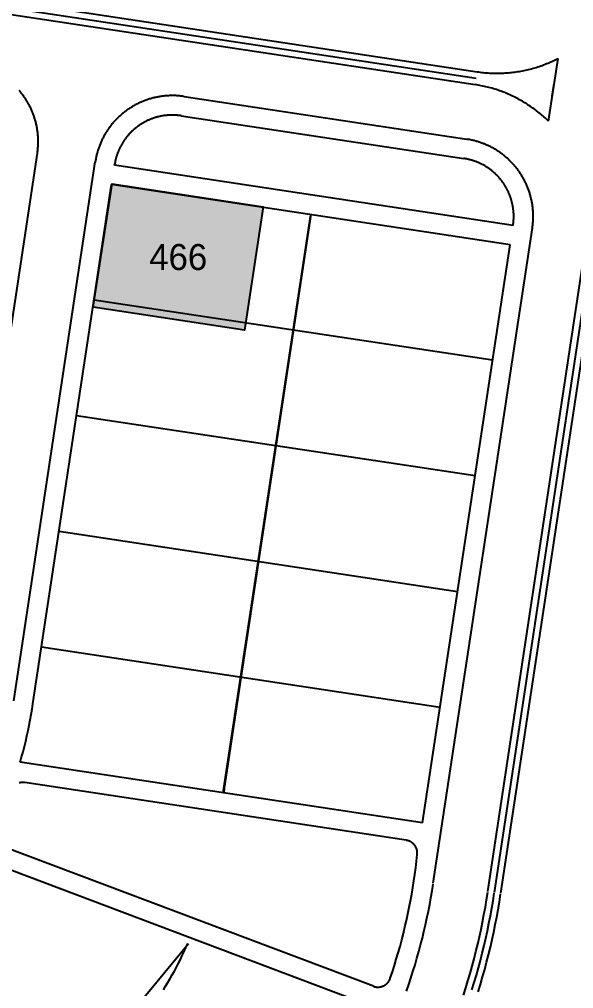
# Model space of a CAD drawing. Header units: metres. Extents: x 680594 to 684853, y 828874 to 830078.
# Drawn here: x 680891.5 to 680976.8, y 829728.7 to 829877.8 of the extents above; entities that cross this region are included whole.
import ezdxf
from ezdxf.enums import TextEntityAlignment as Align

# ---------------------------------------------------------------- set-up
doc = ezdxf.new("R2010")
doc.units = ezdxf.units.M
for name, color, linetype in [('PLOT_LINES', 7, 'Continuous'), ('PLOT_NUMBERS', 7, 'Continuous'), ('SELECTED_PLOTS', 3, 'Continuous')]:
    doc.layers.add(name, color=color, linetype=linetype)

msp = doc.modelspace()

# ---------------------------------------------------------------- hatches: boundary and pattern name
at = {"layer": 'SELECTED_PLOTS'}
h = msp.add_hatch(color=3, dxfattribs=at)
h.dxf.hatch_style = 1
h.paths.add_polyline_path([(680902.89, 829833.54), (680905.8, 829852.5), (680929.02, 829848.97), (680926.15, 829830.02)])

# ---------------------------------------------------------------- linework, layer by layer
at = {"layer": 'PLOT_LINES'}
for points in [[(680964.59, 829743.51), (681005.46, 830013.88)], [(680963.6, 829743.66), (681002.4, 830000.3)], [(680965.57, 829743.36), (681004.38, 830000)], [(680658.51, 829915.64), (680961.93, 829869.77)], [(680658.22, 829913.66), (680961.63, 829867.79)], [(680673.2, 829912.41), (680961.78, 829868.78)], [(680961.93, 829869.77), (680962.17, 829869.73), (680962.41, 829869.7), (680962.65, 829869.67), (680962.89, 829869.65), (680963.13, 829869.62), (680963.37, 829869.6), (680963.61, 829869.58), (680963.85, 829869.57), (680964.1, 829869.56), (680964.34, 829869.55), (680964.58, 829869.54), (680964.82, 829869.54), (680965.06, 829869.54), (680965.31, 829869.54), (680965.55, 829869.54), (680965.79, 829869.55), (680966.03, 829869.56), (680966.27, 829869.58), (680966.51, 829869.59), (680966.75, 829869.61), (680967, 829869.64), (680967.24, 829869.66), (680967.48, 829869.69), (680967.72, 829869.72), (680967.96, 829869.75), (680968.19, 829869.79), (680968.43, 829869.83), (680968.67, 829869.87), (680968.91, 829869.91), (680969.15, 829869.96), (680969.38, 829870.01), (680969.62, 829870.07), (680969.85, 829870.12), (680970.09, 829870.18), (680970.32, 829870.24), (680970.56, 829870.31), (680970.79, 829870.37), (680971.02, 829870.44), (680971.25, 829870.51), (680971.48, 829870.59), (680971.71, 829870.67), (680971.94, 829870.75), (680972.16, 829870.83), (680972.39, 829870.92), (680972.62, 829871.01), (680972.84, 829871.1), (680973.06, 829871.19), (680973.28, 829871.29), (680973.51, 829871.39), (680973.72, 829871.49), (680973.94, 829871.59), (680974.16, 829871.7), (680974.38, 829871.81)], [(680972.92, 829862.16), (680974.38, 829871.81)], [(680894.3, 829857.24), (680894.32, 829857.38), (680894.34, 829857.51), (680894.35, 829857.65), (680894.37, 829857.79), (680894.38, 829857.93), (680894.39, 829858.07), (680894.4, 829858.21), (680894.41, 829858.35), (680894.42, 829858.49), (680894.43, 829858.63), (680894.43, 829858.77), (680894.43, 829858.91), (680894.43, 829859.05), (680894.43, 829859.19), (680894.43, 829859.33), (680894.42, 829859.46), (680894.42, 829859.6), (680894.41, 829859.74), (680894.4, 829859.88), (680894.39, 829860.02), (680894.38, 829860.16), (680894.36, 829860.3), (680894.35, 829860.44), (680894.33, 829860.58), (680894.31, 829860.72), (680894.29, 829860.85), (680894.27, 829860.99), (680894.25, 829861.13), (680894.22, 829861.27), (680894.2, 829861.4), (680894.17, 829861.54), (680894.14, 829861.68), (680894.11, 829861.81), (680894.07, 829861.95), (680894.04, 829862.08), (680894, 829862.22), (680893.96, 829862.35), (680893.92, 829862.49), (680893.88, 829862.62), (680893.84, 829862.75), (680893.8, 829862.89), (680893.75, 829863.02), (680893.7, 829863.15), (680893.65, 829863.28), (680893.6, 829863.41), (680893.55, 829863.54), (680893.5, 829863.67), (680893.45, 829863.8), (680893.39, 829863.93), (680893.33, 829864.05), (680893.27, 829864.18), (680893.21, 829864.3), (680893.15, 829864.43), (680893.09, 829864.55), (680893.02, 829864.68), (680892.95, 829864.8), (680892.89, 829864.92), (680892.82, 829865.04), (680892.75, 829865.16), (680892.67, 829865.28), (680892.6, 829865.4), (680892.53, 829865.52), (680892.45, 829865.64), (680892.37, 829865.75), (680892.29, 829865.87), (680892.21, 829865.98), (680892.13, 829866.1), (680892.05, 829866.21), (680891.96, 829866.32), (680891.88, 829866.43), (680891.79, 829866.54), (680891.7, 829866.65), (680891.62, 829866.76), (680891.52, 829866.86)], [(680972.92, 829862.16), (680972.74, 829862.33), (680972.57, 829862.5), (680972.39, 829862.66), (680972.21, 829862.82), (680972.03, 829862.98), (680971.85, 829863.14), (680971.66, 829863.29), (680971.47, 829863.45), (680971.28, 829863.6), (680971.09, 829863.75), (680970.9, 829863.89), (680970.71, 829864.04), (680970.51, 829864.18), (680970.31, 829864.32), (680970.12, 829864.46), (680969.91, 829864.59), (680969.71, 829864.73), (680969.51, 829864.86), (680969.3, 829864.98), (680969.1, 829865.11), (680968.89, 829865.23), (680968.68, 829865.35), (680968.47, 829865.47), (680968.25, 829865.59), (680968.04, 829865.7), (680967.83, 829865.81), (680967.61, 829865.92), (680967.39, 829866.02), (680967.17, 829866.13), (680966.95, 829866.23), (680966.73, 829866.32), (680966.51, 829866.42), (680966.29, 829866.51), (680966.06, 829866.6), (680965.84, 829866.69), (680965.61, 829866.77), (680965.38, 829866.85), (680965.15, 829866.93), (680964.92, 829867.01), (680964.69, 829867.08), (680964.46, 829867.15), (680964.23, 829867.22), (680964, 829867.29), (680963.76, 829867.35), (680963.53, 829867.41), (680963.29, 829867.47), (680963.06, 829867.52), (680962.82, 829867.57), (680962.58, 829867.62), (680962.35, 829867.67), (680962.11, 829867.71), (680961.87, 829867.75), (680961.63, 829867.79)], [(680973.5, 829866), (680973.8, 829867.97)], [(680916.86, 829865.96), (680916.72, 829865.98), (680916.58, 829866), (680916.44, 829866.02), (680916.3, 829866.03), (680916.16, 829866.05), (680916.02, 829866.06), (680915.88, 829866.07), (680915.74, 829866.08), (680915.6, 829866.09), (680915.46, 829866.09), (680915.31, 829866.1), (680915.17, 829866.1), (680915.03, 829866.1), (680914.89, 829866.1), (680914.75, 829866.09), (680914.61, 829866.09), (680914.47, 829866.08), (680914.33, 829866.08), (680914.19, 829866.07), (680914.05, 829866.06), (680913.91, 829866.04), (680913.77, 829866.03), (680913.63, 829866.01), (680913.49, 829865.99), (680913.35, 829865.98), (680913.21, 829865.95), (680913.07, 829865.93), (680912.93, 829865.91), (680912.8, 829865.88), (680912.66, 829865.86), (680912.52, 829865.83), (680912.38, 829865.8), (680912.25, 829865.76), (680912.11, 829865.73), (680911.97, 829865.69), (680911.84, 829865.66), (680911.7, 829865.62), (680911.57, 829865.58), (680911.43, 829865.54), (680911.3, 829865.49), (680911.17, 829865.45), (680911.03, 829865.4), (680910.9, 829865.35), (680910.77, 829865.3), (680910.64, 829865.25), (680910.51, 829865.2), (680910.38, 829865.15), (680910.25, 829865.09), (680910.12, 829865.03), (680909.99, 829864.98), (680909.87, 829864.92), (680909.74, 829864.85), (680909.61, 829864.79), (680909.49, 829864.73), (680909.36, 829864.66), (680909.24, 829864.59), (680909.12, 829864.52), (680909, 829864.45), (680908.88, 829864.38), (680908.76, 829864.31), (680908.64, 829864.23), (680908.52, 829864.16), (680908.4, 829864.08), (680908.28, 829864), (680908.17, 829863.92), (680908.05, 829863.84), (680907.94, 829863.76), (680907.83, 829863.67), (680907.72, 829863.59), (680907.6, 829863.5), (680907.49, 829863.41), (680907.39, 829863.32), (680907.28, 829863.23), (680907.17, 829863.14), (680907.07, 829863.05), (680906.96, 829862.95), (680906.86, 829862.86), (680906.76, 829862.76), (680906.66, 829862.66), (680906.56, 829862.56), (680906.46, 829862.46), (680906.36, 829862.36), (680906.26, 829862.26), (680906.17, 829862.16), (680906.07, 829862.05), (680905.98, 829861.95), (680905.89, 829861.84), (680905.8, 829861.73), (680905.71, 829861.62), (680905.62, 829861.51), (680905.54, 829861.4), (680905.45, 829861.29), (680905.37, 829861.17), (680905.29, 829861.06), (680905.21, 829860.95), (680905.13, 829860.83), (680905.05, 829860.71), (680904.97, 829860.59), (680904.9, 829860.48), (680904.82, 829860.36), (680904.75, 829860.24), (680904.68, 829860.11), (680904.61, 829859.99), (680904.54, 829859.87), (680904.47, 829859.75), (680904.41, 829859.62), (680904.34, 829859.5), (680904.28, 829859.37), (680904.22, 829859.24), (680904.16, 829859.12), (680904.1, 829858.99), (680904.05, 829858.86), (680903.99, 829858.73), (680903.94, 829858.6), (680903.89, 829858.47), (680903.84, 829858.34), (680903.79, 829858.21), (680903.74, 829858.07), (680903.69, 829857.94), (680903.65, 829857.81), (680903.61, 829857.67), (680903.56, 829857.54), (680903.53, 829857.4), (680903.49, 829857.27), (680903.45, 829857.13), (680903.42, 829857), (680903.38, 829856.86), (680903.35, 829856.72), (680903.32, 829856.58), (680903.29, 829856.45), (680903.27, 829856.31), (680903.24, 829856.17), (680903.22, 829856.03), (680903.2, 829855.89)], [(680916.86, 829865.96), (680960.36, 829859.39)], [(680916.41, 829863), (680916.3, 829863.01), (680916.2, 829863.03), (680916.09, 829863.04), (680915.99, 829863.05), (680915.88, 829863.06), (680915.78, 829863.07), (680915.67, 829863.08), (680915.57, 829863.08), (680915.46, 829863.09), (680915.36, 829863.09), (680915.25, 829863.1), (680915.15, 829863.1), (680915.04, 829863.1), (680914.93, 829863.1), (680914.83, 829863.1), (680914.72, 829863.09), (680914.62, 829863.09), (680914.51, 829863.08), (680914.41, 829863.07), (680914.3, 829863.07), (680914.2, 829863.06), (680914.09, 829863.05), (680913.99, 829863.03), (680913.88, 829863.02), (680913.78, 829863.01), (680913.67, 829862.99), (680913.57, 829862.97), (680913.47, 829862.96), (680913.36, 829862.94), (680913.26, 829862.92), (680913.16, 829862.89), (680913.05, 829862.87), (680912.95, 829862.85), (680912.85, 829862.82), (680912.75, 829862.8), (680912.64, 829862.77), (680912.54, 829862.74), (680912.44, 829862.71), (680912.34, 829862.68), (680912.24, 829862.64), (680912.14, 829862.61), (680912.04, 829862.58), (680911.94, 829862.54), (680911.84, 829862.5), (680911.74, 829862.46), (680911.65, 829862.43), (680911.55, 829862.38), (680911.45, 829862.34), (680911.36, 829862.3), (680911.26, 829862.26), (680911.16, 829862.21), (680911.07, 829862.16), (680910.98, 829862.12), (680910.88, 829862.07), (680910.79, 829862.02), (680910.7, 829861.97), (680910.6, 829861.92), (680910.51, 829861.86), (680910.42, 829861.81), (680910.33, 829861.76), (680910.24, 829861.7), (680910.15, 829861.64), (680910.07, 829861.58), (680909.98, 829861.53), (680909.89, 829861.47), (680909.81, 829861.4), (680909.72, 829861.34), (680909.64, 829861.28), (680909.55, 829861.21), (680909.47, 829861.15), (680909.39, 829861.08), (680909.31, 829861.02), (680909.22, 829860.95), (680909.14, 829860.88), (680909.07, 829860.81), (680908.99, 829860.74), (680908.91, 829860.67), (680908.83, 829860.6), (680908.76, 829860.52), (680908.68, 829860.45), (680908.61, 829860.37), (680908.54, 829860.3), (680908.46, 829860.22), (680908.39, 829860.14), (680908.32, 829860.06), (680908.25, 829859.98), (680908.18, 829859.9), (680908.12, 829859.82), (680908.05, 829859.74), (680907.98, 829859.66), (680907.92, 829859.57), (680907.86, 829859.49), (680907.79, 829859.41), (680907.73, 829859.32), (680907.67, 829859.23), (680907.61, 829859.15), (680907.55, 829859.06), (680907.49, 829858.97), (680907.44, 829858.88), (680907.38, 829858.79), (680907.33, 829858.7), (680907.27, 829858.61), (680907.22, 829858.52), (680907.17, 829858.43), (680907.12, 829858.33), (680907.07, 829858.24), (680907.02, 829858.15), (680906.98, 829858.05), (680906.93, 829857.96), (680906.89, 829857.86), (680906.84, 829857.77), (680906.8, 829857.67), (680906.76, 829857.57), (680906.72, 829857.47), (680906.68, 829857.38), (680906.64, 829857.28), (680906.6, 829857.18), (680906.57, 829857.08), (680906.54, 829856.98), (680906.5, 829856.88), (680906.47, 829856.78), (680906.44, 829856.68), (680906.41, 829856.58), (680906.38, 829856.48), (680906.35, 829856.37), (680906.33, 829856.27), (680906.3, 829856.17), (680906.28, 829856.07), (680906.26, 829855.96), (680906.24, 829855.86), (680906.22, 829855.76), (680906.2, 829855.65), (680906.18, 829855.55), (680906.16, 829855.44)], [(680916.41, 829863), (680959.91, 829856.42)], [(680970.43, 829845.73), (680970.45, 829845.86), (680970.47, 829846), (680970.49, 829846.14), (680970.5, 829846.28), (680970.52, 829846.42), (680970.53, 829846.56), (680970.54, 829846.7), (680970.55, 829846.84), (680970.55, 829846.98), (680970.56, 829847.12), (680970.56, 829847.26), (680970.57, 829847.4), (680970.57, 829847.53), (680970.57, 829847.67), (680970.56, 829847.81), (680970.56, 829847.95), (680970.55, 829848.09), (680970.55, 829848.23), (680970.54, 829848.37), (680970.53, 829848.51), (680970.51, 829848.65), (680970.5, 829848.79), (680970.48, 829848.93), (680970.47, 829849.07), (680970.45, 829849.2), (680970.43, 829849.34), (680970.41, 829849.48), (680970.38, 829849.62), (680970.36, 829849.76), (680970.33, 829849.89), (680970.3, 829850.03), (680970.27, 829850.17), (680970.24, 829850.3), (680970.21, 829850.44), (680970.17, 829850.57), (680970.14, 829850.71), (680970.1, 829850.84), (680970.06, 829850.98), (680970.02, 829851.11), (680969.98, 829851.24), (680969.93, 829851.37), (680969.89, 829851.51), (680969.84, 829851.64), (680969.79, 829851.77), (680969.74, 829851.9), (680969.69, 829852.03), (680969.63, 829852.16), (680969.58, 829852.29), (680969.52, 829852.41), (680969.47, 829852.54), (680969.41, 829852.67), (680969.35, 829852.79), (680969.28, 829852.92), (680969.22, 829853.04), (680969.16, 829853.17), (680969.09, 829853.29), (680969.02, 829853.41), (680968.95, 829853.53), (680968.88, 829853.65), (680968.81, 829853.77), (680968.74, 829853.89), (680968.66, 829854.01), (680968.58, 829854.13), (680968.51, 829854.24), (680968.43, 829854.36), (680968.35, 829854.47), (680968.27, 829854.59), (680968.18, 829854.7), (680968.1, 829854.81), (680968.01, 829854.92), (680967.93, 829855.03), (680967.84, 829855.14), (680967.75, 829855.24), (680967.66, 829855.35), (680967.57, 829855.46), (680967.47, 829855.56), (680967.38, 829855.66), (680967.29, 829855.77), (680967.19, 829855.87), (680967.09, 829855.97), (680966.99, 829856.07), (680966.89, 829856.16), (680966.79, 829856.26), (680966.69, 829856.35), (680966.59, 829856.45), (680966.48, 829856.54), (680966.38, 829856.63), (680966.27, 829856.72), (680966.16, 829856.81), (680966.05, 829856.9), (680965.94, 829856.99), (680965.83, 829857.07), (680965.72, 829857.15), (680965.61, 829857.24), (680965.5, 829857.32), (680965.38, 829857.4), (680965.27, 829857.48), (680965.15, 829857.55), (680965.03, 829857.63), (680964.91, 829857.7), (680964.79, 829857.78), (680964.67, 829857.85), (680964.55, 829857.92), (680964.43, 829857.99), (680964.31, 829858.06), (680964.19, 829858.12), (680964.06, 829858.19), (680963.94, 829858.25), (680963.81, 829858.31), (680963.69, 829858.37), (680963.56, 829858.43), (680963.43, 829858.49), (680963.31, 829858.54), (680963.18, 829858.6), (680963.05, 829858.65), (680962.92, 829858.7), (680962.79, 829858.75), (680962.66, 829858.8), (680962.53, 829858.85), (680962.39, 829858.89), (680962.26, 829858.94), (680962.13, 829858.98), (680961.99, 829859.02), (680961.86, 829859.06), (680961.73, 829859.1), (680961.59, 829859.13), (680961.46, 829859.17), (680961.32, 829859.2), (680961.18, 829859.23), (680961.05, 829859.26), (680960.91, 829859.29), (680960.77, 829859.32), (680960.64, 829859.34), (680960.5, 829859.36), (680960.36, 829859.39)], [(680884.51, 829792.54), (680894.3, 829857.24)], [(680967.47, 829846.17), (680967.48, 829846.28), (680967.49, 829846.38), (680967.51, 829846.49), (680967.52, 829846.59), (680967.53, 829846.69), (680967.54, 829846.8), (680967.55, 829846.9), (680967.55, 829847.01), (680967.56, 829847.11), (680967.56, 829847.22), (680967.56, 829847.32), (680967.57, 829847.43), (680967.57, 829847.53), (680967.57, 829847.64), (680967.56, 829847.74), (680967.56, 829847.85), (680967.56, 829847.95), (680967.55, 829848.05), (680967.54, 829848.16), (680967.54, 829848.26), (680967.53, 829848.37), (680967.52, 829848.47), (680967.5, 829848.58), (680967.49, 829848.68), (680967.48, 829848.78), (680967.46, 829848.89), (680967.45, 829848.99), (680967.43, 829849.09), (680967.41, 829849.2), (680967.39, 829849.3), (680967.37, 829849.4), (680967.35, 829849.5), (680967.32, 829849.61), (680967.3, 829849.71), (680967.27, 829849.81), (680967.24, 829849.91), (680967.22, 829850.01), (680967.19, 829850.11), (680967.15, 829850.21), (680967.12, 829850.31), (680967.09, 829850.41), (680967.06, 829850.51), (680967.02, 829850.61), (680966.98, 829850.71), (680966.95, 829850.8), (680966.91, 829850.9), (680966.87, 829851), (680966.83, 829851.1), (680966.78, 829851.19), (680966.74, 829851.29), (680966.7, 829851.38), (680966.65, 829851.48), (680966.6, 829851.57), (680966.56, 829851.66), (680966.51, 829851.76), (680966.46, 829851.85), (680966.41, 829851.94), (680966.36, 829852.03), (680966.3, 829852.12), (680966.25, 829852.21), (680966.19, 829852.3), (680966.14, 829852.39), (680966.08, 829852.48), (680966.02, 829852.56), (680965.96, 829852.65), (680965.9, 829852.73), (680965.84, 829852.82), (680965.78, 829852.9), (680965.72, 829852.99), (680965.65, 829853.07), (680965.59, 829853.15), (680965.52, 829853.23), (680965.45, 829853.31), (680965.39, 829853.39), (680965.32, 829853.47), (680965.25, 829853.55), (680965.18, 829853.63), (680965.11, 829853.7), (680965.03, 829853.78), (680964.96, 829853.85), (680964.89, 829853.93), (680964.81, 829854), (680964.74, 829854.07), (680964.66, 829854.15), (680964.58, 829854.22), (680964.5, 829854.29), (680964.42, 829854.35), (680964.34, 829854.42), (680964.26, 829854.49), (680964.18, 829854.55), (680964.1, 829854.62), (680964.02, 829854.68), (680963.93, 829854.75), (680963.85, 829854.81), (680963.76, 829854.87), (680963.68, 829854.93), (680963.59, 829854.99), (680963.5, 829855.05), (680963.42, 829855.1), (680963.33, 829855.16), (680963.24, 829855.21), (680963.15, 829855.27), (680963.06, 829855.32), (680962.97, 829855.37), (680962.87, 829855.42), (680962.78, 829855.47), (680962.69, 829855.52), (680962.6, 829855.57), (680962.5, 829855.61), (680962.41, 829855.66), (680962.31, 829855.7), (680962.22, 829855.75), (680962.12, 829855.79), (680962.03, 829855.83), (680961.93, 829855.87), (680961.83, 829855.91), (680961.73, 829855.95), (680961.63, 829855.98), (680961.54, 829856.02), (680961.44, 829856.05), (680961.34, 829856.08), (680961.24, 829856.11), (680961.14, 829856.15), (680961.04, 829856.17), (680960.94, 829856.2), (680960.84, 829856.23), (680960.73, 829856.26), (680960.63, 829856.28), (680960.53, 829856.3), (680960.43, 829856.33), (680960.32, 829856.35), (680960.22, 829856.37), (680960.12, 829856.39), (680960.02, 829856.4), (680959.91, 829856.42)], [(680890.66, 829772.97), (680903.2, 829855.89)], [(680906.16, 829855.4), (680906.16, 829855.44)], [(680967.46, 829846.13), (680906.16, 829855.4)], [(680893.62, 829772.52), (680905.71, 829852.43)], [(680967.01, 829843.16), (680905.71, 829852.43)], [(680922.9, 829758.81), (680936.36, 829847.8)], [(680936.36, 829847.8), (680923.01, 829759.54), (680923, 829758.8)], [(680967.46, 829846.13), (680967.47, 829846.17)], [(680955.19, 829744.93), (680970.43, 829845.73)], [(680953.56, 829754.18), (680967.01, 829843.16)], [(680964.32, 829825.37), (680903.02, 829834.64)], [(680961.63, 829807.57), (680900.33, 829816.84)], [(680958.94, 829789.77), (680897.63, 829799.04)], [(680956.25, 829771.97), (680894.94, 829781.24)], [(680891.64, 829763.54), (680891.87, 829764.34), (680892.09, 829765.15), (680892.3, 829765.96), (680892.5, 829766.77), (680892.69, 829767.59), (680892.87, 829768.4), (680893.04, 829769.22), (680893.2, 829770.04), (680893.35, 829770.87), (680893.49, 829771.69), (680893.62, 829772.52)], [(680953.56, 829754.18), (680891.64, 829763.54)], [(680892.35, 829760.4), (680892.32, 829760.4), (680892.3, 829760.4), (680892.28, 829760.4), (680892.25, 829760.41), (680892.23, 829760.41), (680892.21, 829760.41), (680892.18, 829760.41), (680892.16, 829760.41), (680892.14, 829760.42), (680892.11, 829760.42), (680892.09, 829760.42), (680892.07, 829760.42), (680892.04, 829760.42), (680892.02, 829760.42), (680892, 829760.42), (680891.97, 829760.42), (680891.95, 829760.42), (680891.93, 829760.41), (680891.9, 829760.41), (680891.88, 829760.41), (680891.86, 829760.41), (680891.83, 829760.41), (680891.81, 829760.4), (680891.79, 829760.4), (680891.77, 829760.4), (680891.74, 829760.39), (680891.72, 829760.39), (680891.7, 829760.39), (680891.67, 829760.38), (680891.65, 829760.38), (680891.63, 829760.37), (680891.6, 829760.37), (680891.58, 829760.36), (680891.56, 829760.36), (680891.54, 829760.35), (680891.51, 829760.35)], [(680951.04, 829751.52), (680892.35, 829760.4)], [(680945.98, 829729.06), (680888.84, 829750.63)], [(680952.73, 829749.34), (680952.73, 829749.36), (680952.73, 829749.39), (680952.73, 829749.41), (680952.73, 829749.43), (680952.73, 829749.46), (680952.74, 829749.48), (680952.74, 829749.5), (680952.74, 829749.53), (680952.74, 829749.55), (680952.74, 829749.57), (680952.74, 829749.6), (680952.74, 829749.62), (680952.73, 829749.64), (680952.73, 829749.67), (680952.73, 829749.69), (680952.73, 829749.71), (680952.73, 829749.74), (680952.72, 829749.76), (680952.72, 829749.78), (680952.72, 829749.81), (680952.72, 829749.83), (680952.71, 829749.85), (680952.71, 829749.88), (680952.7, 829749.9), (680952.7, 829749.92), (680952.7, 829749.95), (680952.69, 829749.97), (680952.69, 829749.99), (680952.68, 829750.01), (680952.68, 829750.04), (680952.67, 829750.06), (680952.66, 829750.08), (680952.66, 829750.11), (680952.65, 829750.13), (680952.64, 829750.15), (680952.64, 829750.17), (680952.63, 829750.19), (680952.62, 829750.22), (680952.61, 829750.24), (680952.6, 829750.26), (680952.6, 829750.28), (680952.59, 829750.3), (680952.58, 829750.33), (680952.57, 829750.35), (680952.56, 829750.37), (680952.55, 829750.39), (680952.54, 829750.41), (680952.53, 829750.43), (680952.52, 829750.45), (680952.51, 829750.47), (680952.5, 829750.49), (680952.49, 829750.52), (680952.47, 829750.54), (680952.46, 829750.56), (680952.45, 829750.58), (680952.44, 829750.6), (680952.43, 829750.62), (680952.41, 829750.64), (680952.4, 829750.66), (680952.39, 829750.67), (680952.37, 829750.69), (680952.36, 829750.71), (680952.35, 829750.73), (680952.33, 829750.75), (680952.32, 829750.77), (680952.3, 829750.79), (680952.29, 829750.81), (680952.27, 829750.82), (680952.26, 829750.84), (680952.24, 829750.86), (680952.23, 829750.88), (680952.21, 829750.89), (680952.2, 829750.91), (680952.18, 829750.93), (680952.16, 829750.95), (680952.15, 829750.96), (680952.13, 829750.98), (680952.11, 829751), (680952.1, 829751.01), (680952.08, 829751.03), (680952.06, 829751.04), (680952.04, 829751.06), (680952.03, 829751.07), (680952.01, 829751.09), (680951.99, 829751.1), (680951.97, 829751.12), (680951.95, 829751.13), (680951.93, 829751.15), (680951.92, 829751.16), (680951.9, 829751.17), (680951.88, 829751.19), (680951.86, 829751.2), (680951.84, 829751.21), (680951.82, 829751.23), (680951.8, 829751.24), (680951.78, 829751.25), (680951.76, 829751.26), (680951.74, 829751.28), (680951.72, 829751.29), (680951.7, 829751.3), (680951.68, 829751.31), (680951.66, 829751.32), (680951.64, 829751.33), (680951.62, 829751.34), (680951.59, 829751.35), (680951.57, 829751.36), (680951.55, 829751.37), (680951.53, 829751.38), (680951.51, 829751.39), (680951.49, 829751.4), (680951.46, 829751.41), (680951.44, 829751.42), (680951.42, 829751.42), (680951.4, 829751.43), (680951.38, 829751.44), (680951.35, 829751.45), (680951.33, 829751.45), (680951.31, 829751.46), (680951.29, 829751.47), (680951.26, 829751.47), (680951.24, 829751.48), (680951.22, 829751.49), (680951.2, 829751.49), (680951.17, 829751.5), (680951.15, 829751.5), (680951.13, 829751.51), (680951.1, 829751.51), (680951.08, 829751.51), (680951.06, 829751.52), (680951.04, 829751.52)], [(680948.58, 829730.29), (680948.9, 829731.26), (680949.21, 829732.24), (680949.51, 829733.23), (680949.8, 829734.21), (680950.08, 829735.2), (680950.35, 829736.2), (680950.6, 829737.19), (680950.84, 829738.19), (680951.07, 829739.2), (680951.29, 829740.2), (680951.5, 829741.21), (680951.69, 829742.22), (680951.88, 829743.23), (680952.05, 829744.24), (680952.21, 829745.26), (680952.36, 829746.28), (680952.49, 829747.3), (680952.61, 829748.32), (680952.73, 829749.34)], [(680947.14, 829725.41), (680885.32, 829748.76)], [(680951.07, 829728.32), (680951.42, 829729.33), (680951.75, 829730.33), (680952.07, 829731.35), (680952.39, 829732.36), (680952.68, 829733.38), (680952.97, 829734.4), (680953.25, 829735.43), (680953.51, 829736.46), (680953.76, 829737.49), (680954, 829738.53), (680954.22, 829739.56), (680954.44, 829740.6), (680954.64, 829741.65), (680954.83, 829742.69), (680955.01, 829743.74), (680955.17, 829744.79)], [(680959.84, 829727.71), (680960.19, 829728.81), (680960.53, 829729.92), (680960.86, 829731.04), (680961.17, 829732.16), (680961.47, 829733.28), (680961.76, 829734.41), (680962.03, 829735.54), (680962.29, 829736.67), (680962.54, 829737.8), (680962.77, 829738.94), (680962.99, 829740.08), (680963.2, 829741.23), (680963.4, 829742.37), (680963.58, 829743.52)], [(680961.14, 829728.51), (680961.49, 829729.64), (680961.82, 829730.76), (680962.13, 829731.89), (680962.44, 829733.03), (680962.73, 829734.16), (680963, 829735.31), (680963.27, 829736.45), (680963.52, 829737.6), (680963.75, 829738.75), (680963.98, 829739.9), (680964.19, 829741.05), (680964.38, 829742.21), (680964.56, 829743.37)], [(680962.1, 829728.22), (680962.44, 829729.35), (680962.78, 829730.49), (680963.1, 829731.63), (680963.4, 829732.77), (680963.7, 829733.92), (680963.98, 829735.07), (680964.24, 829736.23), (680964.5, 829737.39), (680964.73, 829738.55), (680964.96, 829739.71), (680965.17, 829740.88), (680965.37, 829742.05), (680965.55, 829743.22)], [(680917.54, 829735.59), (680898.1, 829712.04), (680825.1, 829660.93)], [(680913.68, 829728.5), (680914.03, 829729.07), (680914.37, 829729.65), (680914.71, 829730.23), (680915.04, 829730.82), (680915.37, 829731.4), (680915.68, 829732), (680915.99, 829732.59), (680916.29, 829733.19), (680916.59, 829733.79), (680916.88, 829734.4), (680917.16, 829735.01), (680917.43, 829735.62)], [(680945.98, 829729.06), (680946, 829729.05), (680946.02, 829729.04), (680946.04, 829729.03), (680946.06, 829729.03), (680946.09, 829729.02), (680946.11, 829729.01), (680946.13, 829729.01), (680946.15, 829729), (680946.17, 829728.99), (680946.2, 829728.99), (680946.22, 829728.98), (680946.24, 829728.98), (680946.27, 829728.97), (680946.29, 829728.97), (680946.31, 829728.96), (680946.33, 829728.96), (680946.36, 829728.95), (680946.38, 829728.95), (680946.4, 829728.95), (680946.43, 829728.94), (680946.45, 829728.94), (680946.47, 829728.94), (680946.5, 829728.94), (680946.52, 829728.93), (680946.54, 829728.93), (680946.56, 829728.93), (680946.59, 829728.93), (680946.61, 829728.93), (680946.63, 829728.93), (680946.66, 829728.93), (680946.68, 829728.93), (680946.7, 829728.93), (680946.73, 829728.93), (680946.75, 829728.93), (680946.77, 829728.93), (680946.8, 829728.93), (680946.82, 829728.93), (680946.84, 829728.93), (680946.87, 829728.94), (680946.89, 829728.94), (680946.91, 829728.94), (680946.94, 829728.94), (680946.96, 829728.95), (680946.98, 829728.95), (680947.01, 829728.95), (680947.03, 829728.96), (680947.05, 829728.96), (680947.07, 829728.97), (680947.1, 829728.97), (680947.12, 829728.98), (680947.14, 829728.98), (680947.16, 829728.99), (680947.19, 829728.99), (680947.21, 829729), (680947.23, 829729.01), (680947.25, 829729.01), (680947.28, 829729.02), (680947.3, 829729.03), (680947.32, 829729.03), (680947.34, 829729.04), (680947.37, 829729.05), (680947.39, 829729.06), (680947.41, 829729.06), (680947.43, 829729.07), (680947.45, 829729.08), (680947.47, 829729.09), (680947.49, 829729.1), (680947.52, 829729.11), (680947.54, 829729.12), (680947.56, 829729.13), (680947.58, 829729.14), (680947.6, 829729.15), (680947.62, 829729.16), (680947.64, 829729.17), (680947.66, 829729.18), (680947.68, 829729.2), (680947.7, 829729.21), (680947.72, 829729.22), (680947.74, 829729.23), (680947.76, 829729.24), (680947.78, 829729.26), (680947.8, 829729.27), (680947.82, 829729.28), (680947.84, 829729.3), (680947.86, 829729.31), (680947.88, 829729.32), (680947.89, 829729.34), (680947.91, 829729.35), (680947.93, 829729.37), (680947.95, 829729.38), (680947.97, 829729.4), (680947.98, 829729.41), (680948, 829729.43), (680948.02, 829729.44), (680948.04, 829729.46), (680948.05, 829729.47), (680948.07, 829729.49), (680948.09, 829729.51), (680948.1, 829729.52), (680948.12, 829729.54), (680948.14, 829729.55), (680948.15, 829729.57), (680948.17, 829729.59), (680948.18, 829729.61), (680948.2, 829729.62), (680948.21, 829729.64), (680948.23, 829729.66), (680948.24, 829729.68), (680948.26, 829729.7), (680948.27, 829729.71), (680948.29, 829729.73), (680948.3, 829729.75), (680948.31, 829729.77), (680948.33, 829729.79), (680948.34, 829729.81), (680948.35, 829729.83), (680948.37, 829729.85), (680948.38, 829729.87), (680948.39, 829729.89), (680948.4, 829729.91), (680948.41, 829729.93), (680948.43, 829729.95), (680948.44, 829729.97), (680948.45, 829729.99), (680948.46, 829730.01), (680948.47, 829730.03), (680948.48, 829730.05), (680948.49, 829730.07), (680948.5, 829730.09), (680948.51, 829730.11), (680948.52, 829730.14), (680948.53, 829730.16), (680948.54, 829730.18), (680948.54, 829730.2), (680948.55, 829730.22), (680948.56, 829730.24), (680948.57, 829730.27), (680948.58, 829730.29)]]:
    msp.add_lwpolyline(points, dxfattribs=at)
at = {"layer": 'SELECTED_PLOTS', "color": 7}
msp.add_lwpolyline([(680902.89, 829833.54), (680905.8, 829852.5), (680929.02, 829848.97), (680926.15, 829830.02)], close=True, dxfattribs=at)

# ---------------------------------------------------------------- texts
at = {"layer": 'PLOT_NUMBERS', "color": 7}
msp.add_text('466', height=4, dxfattribs=at).set_placement((680915.96, 829841.26), align=Align.MIDDLE_CENTER)

doc.saveas('drawing.dxf')
